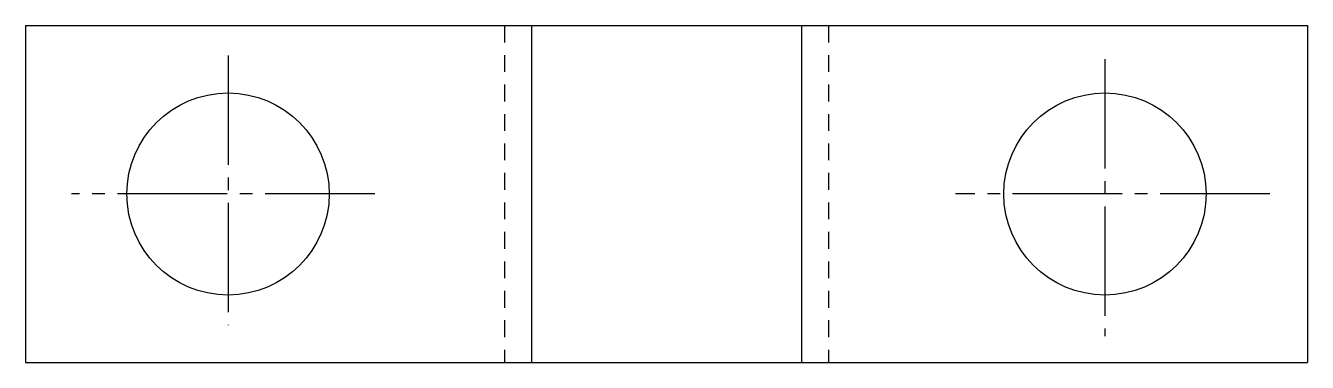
# Model space of a CAD drawing. Extents: x 11 to 131, y 10 to 168.
# Drawn here: x 93.36 to 131.36, y 117.9 to 127.9 of the extents above.
import ezdxf

# ---------------------------------------------------------------- set-up
doc = ezdxf.new("R2010")
doc.units = 0
doc.header["$LTSCALE"] = 0.25
doc.linetypes.add('CENTER', pattern=[17.5, 13, -1.5, 1.5, -1.5])
doc.linetypes.add('DASHED', pattern=[3.5, 2, -1.5])
doc.layers.get('0').update_dxf_attribs({"linetype": 'CONTINUOUS'})
doc.layers.add('CENTER', color=1, linetype='CENTER')

msp = doc.modelspace()

# ---------------------------------------------------------------- linework, layer by layer
for p, q in [((93.361595, 127.895995), (93.361595, 117.895995)), ((93.361595, 127.895995), (131.361595, 127.895995)), ((108.361595, 127.895995), (108.361595, 117.895995)), ((116.361595, 127.895995), (116.361595, 117.895995)), ((131.361595, 127.895995), (131.361595, 117.895995)), ((93.361595, 125.395995), (93.361595, 125.396095)), ((93.361595, 122.895995), (93.361695, 122.895995)), ((93.361595, 117.895995), (131.361595, 117.895995))]:
    msp.add_line(p, q)
at = {"color": 3, "linetype": 'DASHED'}
for p, q in [((107.561595, 127.895995), (107.561595, 117.895995)), ((117.161595, 127.895995), (117.161595, 117.895995))]:
    msp.add_line(p, q, dxfattribs=at)
for centre in [(99.361595, 122.895995), (125.361595, 122.895995)]:
    msp.add_circle(centre, 3)
at = {"layer": 'CENTER', "color": 1, "linetype": 'CENTER'}
for p, q in [((99.361595, 127.012089), (99.361595, 119.002817)), ((125.361595, 126.903855), (125.361595, 118.678117)), ((103.711251, 122.895995), (94.720874, 122.895995)), ((130.249111, 122.895995), (120.933781, 122.895995))]:
    msp.add_line(p, q, dxfattribs=at)

doc.saveas('drawing.dxf')
